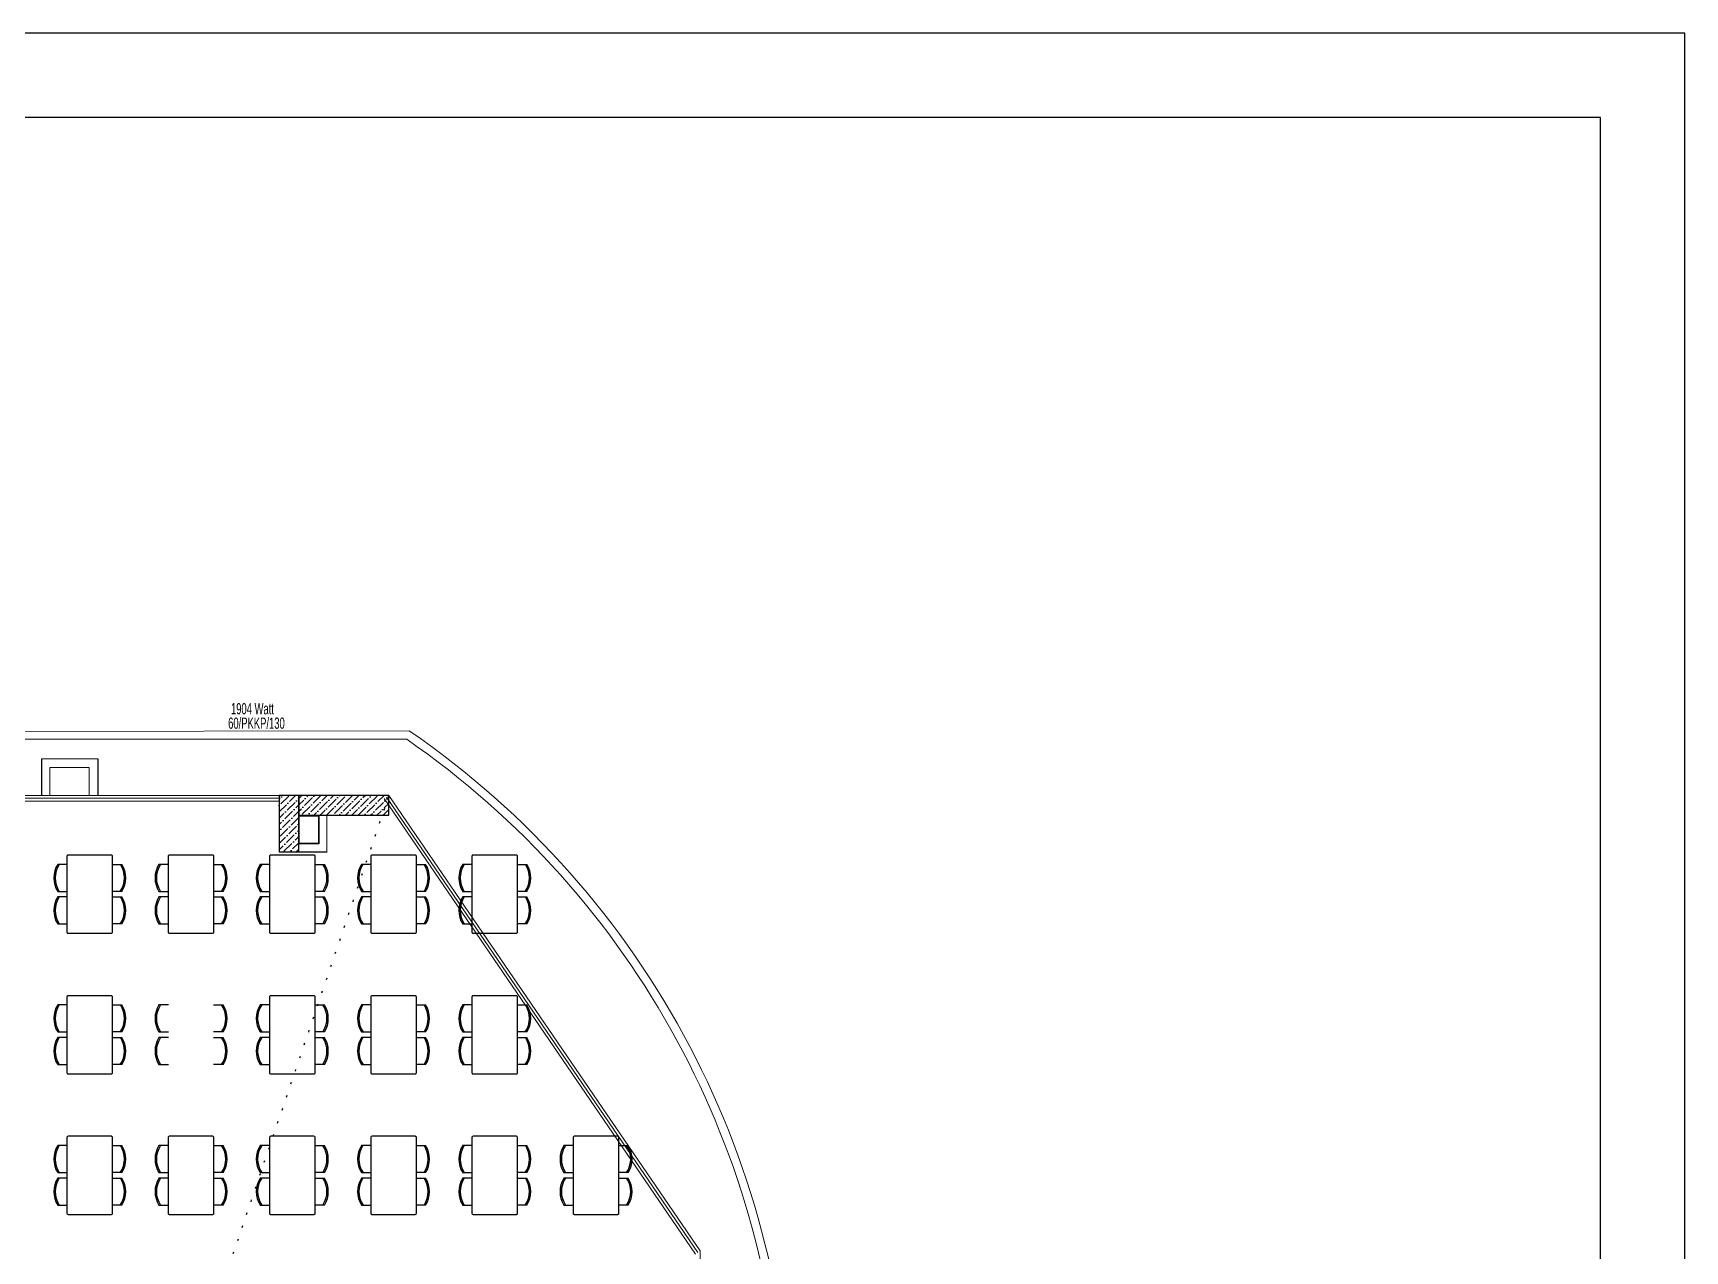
# Model space of a CAD drawing. Extents: x -29316 to 80307, y 54266 to 73016.
# Drawn here: x 23222 to 26158, y 56901 to 59066 of the extents above; entities that cross this region are included whole.
import ezdxf

# ---------------------------------------------------------------- set-up
doc = ezdxf.new("R2010")
doc.units = 0
doc.linetypes.add('ACAD_ISO07W100', pattern=[3.5, 0.5, -3])
for name, color, linetype, lineweight in [('_BOP-Y-ISITMA CAP', 7, 'Continuous', 30), ('_BOP_DELIK', 3, 'Continuous', 30), ('duvar', 12, 'Continuous', 18), ('kolon', 5, 'Continuous', 25), ('PENCERE', 3, 'Continuous', 9)]:
    doc.layers.add(name, color=color, linetype=linetype, lineweight=lineweight)
for name, color, linetype in [('bosluk', 214, 'Continuous'), ('kolon tarama', 252, 'Continuous'), ('TEFRIS', 250, 'Continuous')]:
    doc.layers.add(name, color=color, linetype=linetype)
doc.styles.add('ARIAL', font='arial.ttf')
pattern_1 = [(45, (93054.151, -11185.91), (4.20949506, 15.4348152), [19.84375, -3.96875, 0, -3.96875])]

msp = doc.modelspace()

# ---------------------------------------------------------------- hatches: boundary and pattern name
at = {"layer": 'kolon tarama'}
h = msp.add_hatch(dxfattribs=at)
h.set_pattern_fill('ANSI36', color=256, scale=2.5, style=0)
h.set_pattern_definition(pattern_1)
h.paths.add_polyline_path([(23694, 57675.6), (23694, 57710.6), (23659, 57710.6), (23659, 57610.6), (23694, 57610.6)])
h = msp.add_hatch(dxfattribs=at)
h.set_pattern_fill('ANSI36', color=256, scale=2.5, style=0)
h.set_pattern_definition(pattern_1)
h.paths.add_polyline_path([(23854, 57710.6), (23694, 57710.6), (23694, 57675.6), (23744, 57675.6), (23854, 57675.6)])

# ---------------------------------------------------------------- linework, layer by layer
at = {"layer": '_BOP_DELIK'}
msp.add_lwpolyline([(23694.6, 57674.6), (23729.6, 57674.6), (23729.6, 57624.6), (23694.6, 57624.6)], close=True, dxfattribs=at)
at = {"layer": 'bosluk', "color": 1}
msp.add_lwpolyline([(19358.4, 59066.3), (19358.4, 54266.3), (26158.4, 54266.3), (26158.4, 59066.3)], close=True, dxfattribs=at)
msp.add_lwpolyline([(19508.4, 58916.3), (19508.4, 54416.3), (26008.4, 54416.3), (26008.4, 58916.3), (19508.4, 58916.3)], dxfattribs=at)
at = {"layer": 'duvar', "color": 253, "ltscale": 5, "true_color": 0x9898cc}
for p, q in [((22139, 57822.6), (23890.4, 57825.6)), ((22556.5, 57810.6), (23236.5, 57810.6)), ((23236.5, 57810.6), (23336.5, 57810.6)), ((23336.5, 57810.6), (23885.8, 57810.6))]:
    msp.add_line(p, q, dxfattribs=at)
at = {"layer": 'duvar', "ltscale": 5}
for p, q in [((23336.5, 57775.6), (23236.5, 57775.6)), ((23251.5, 57760.6), (23251.5, 57710.6)), ((23321.5, 57760.6), (23251.5, 57760.6)), ((23321.5, 57710.6), (23321.5, 57760.6)), ((23251.5, 57710.6), (23321.5, 57710.6))]:
    msp.add_line(p, q, dxfattribs=at)
at = {"layer": 'duvar'}
for p, q in [((23694, 57675.6), (23694, 57625.6)), ((23729, 57625.6), (23729, 57675.6)), ((23744, 57610.6), (23744, 57675.6)), ((23694, 57625.6), (23729, 57625.6)), ((23694, 57610.6), (23744, 57610.6)), ((23694.6, 57610.1), (23744.6, 57610.1))]:
    msp.add_line(p, q, dxfattribs=at)
for points in [[(23729, 57625.6), (23694, 57625.6), (23694, 57675.6), (23729, 57675.6)], [(23744, 57610.6), (23694, 57610.6), (23694, 57675.6), (23744, 57675.6)]]:
    msp.add_lwpolyline(points, close=True, dxfattribs=at)
at = {"layer": 'duvar', "color": 253, "ltscale": 5, "true_color": 0x9898cc}
for radius, start, end in [(1550.5, 1.6493, 55.3161), (1565.5, 304.5121, 55.4879)]:
    msp.add_arc((23003.5, 56535.6), radius, start, end, dxfattribs=at)
at = {"layer": 'kolon', "linetype": 'ACAD_ISO07W100', "lineweight": 25, "ltscale": 7}
msp.add_line((23854, 57710.6), (23548.1, 56810.6), dxfattribs=at)
at = {"layer": 'kolon'}
for points in [[(23659, 57610.6), (23694, 57610.6), (23694, 57710.6), (23659, 57710.6)], [(23854, 57710.6), (23694, 57710.6), (23694, 57675.6), (23854, 57675.6)]]:
    msp.add_lwpolyline(points, close=True, dxfattribs=at)
at = {"layer": 'PENCERE'}
for p, q in [((22692.3, 57710.6), (23659, 57710.6)), ((23659, 57710.6), (22919, 57710.6)), ((23659, 57705.6), (22919, 57705.6)), ((23659, 57700.6), (22919, 57700.6)), ((24399, 56895), (23845.7, 57705)), ((24403.2, 56897.8), (23849.8, 57707.8)), ((24407.3, 56900.6), (23854, 57710.6)), ((24407.3, 56900.6), (24407.3, 56170.6))]:
    msp.add_line(p, q, dxfattribs=at)
at = {"layer": 'TEFRIS', "color": 244, "true_color": 0x991b1e}
for p, q in [((23236.5, 57775.6), (23236.5, 57710.6)), ((23336.5, 57775.6), (23336.5, 57710.6))]:
    msp.add_line(p, q, dxfattribs=at)
at = {"layer": 'TEFRIS'}
msp.add_line((23694.6, 57610.1), (23744.6, 57610.1), dxfattribs=at)
msp.add_line((23694.6, 57610.1), (23744.6, 57610.1), dxfattribs=at)
for points in [[(23362.4, 57603.1), (23362.4, 57467.1, -0.414214), (23360.4, 57465.1), (23284.4, 57465.1, -0.414214), (23282.4, 57467.1), (23282.4, 57603.1, -0.414214), (23284.4, 57605.1), (23360.4, 57605.1, -0.414214)], [(23542.4, 57603.1), (23542.4, 57467.1, -0.414214), (23540.4, 57465.1), (23464.4, 57465.1, -0.414214), (23462.4, 57467.1), (23462.4, 57603.1, -0.414214), (23464.4, 57605.1), (23540.4, 57605.1, -0.414214)], [(23722.4, 57603.1), (23722.4, 57467.1, -0.414214), (23720.4, 57465.1), (23644.4, 57465.1, -0.414214), (23642.4, 57467.1), (23642.4, 57603.1, -0.414214), (23644.4, 57605.1), (23720.4, 57605.1, -0.414214)], [(23902.4, 57603.1), (23902.4, 57467.1, -0.414214), (23900.4, 57465.1), (23824.4, 57465.1, -0.414214), (23822.4, 57467.1), (23822.4, 57603.1, -0.414214), (23824.4, 57605.1), (23900.4, 57605.1, -0.414214)], [(24082.4, 57603.1), (24082.4, 57467.1, -0.414214), (24080.4, 57465.1), (24004.4, 57465.1, -0.414214), (24002.4, 57467.1), (24002.4, 57603.1, -0.414214), (24004.4, 57605.1), (24080.4, 57605.1, -0.414214)], [(23362.4, 57353.1), (23362.4, 57217.1, -0.414214), (23360.4, 57215.1), (23284.4, 57215.1, -0.414214), (23282.4, 57217.1), (23282.4, 57353.1, -0.414214), (23284.4, 57355.1), (23360.4, 57355.1, -0.414214)], [(23722.4, 57353.1), (23722.4, 57217.1, -0.414214), (23720.4, 57215.1), (23644.4, 57215.1, -0.414214), (23642.4, 57217.1), (23642.4, 57353.1, -0.414214), (23644.4, 57355.1), (23720.4, 57355.1, -0.414214)], [(23902.4, 57353.1), (23902.4, 57217.1, -0.414214), (23900.4, 57215.1), (23824.4, 57215.1, -0.414214), (23822.4, 57217.1), (23822.4, 57353.1, -0.414214), (23824.4, 57355.1), (23900.4, 57355.1, -0.414214)], [(24082.4, 57353.1), (24082.4, 57217.1, -0.414214), (24080.4, 57215.1), (24004.4, 57215.1, -0.414214), (24002.4, 57217.1), (24002.4, 57353.1, -0.414214), (24004.4, 57355.1), (24080.4, 57355.1, -0.414214)], [(23362.4, 57103.1), (23362.4, 56967.1, -0.414214), (23360.4, 56965.1), (23284.4, 56965.1, -0.414214), (23282.4, 56967.1), (23282.4, 57103.1, -0.414214), (23284.4, 57105.1), (23360.4, 57105.1, -0.414214)], [(23542.4, 57103.1), (23542.4, 56967.1, -0.414214), (23540.4, 56965.1), (23464.4, 56965.1, -0.414214), (23462.4, 56967.1), (23462.4, 57103.1, -0.414214), (23464.4, 57105.1), (23540.4, 57105.1, -0.414214)], [(23722.4, 57103.1), (23722.4, 56967.1, -0.414214), (23720.4, 56965.1), (23644.4, 56965.1, -0.414214), (23642.4, 56967.1), (23642.4, 57103.1, -0.414214), (23644.4, 57105.1), (23720.4, 57105.1, -0.414214)], [(23902.4, 57103.1), (23902.4, 56967.1, -0.414214), (23900.4, 56965.1), (23824.4, 56965.1, -0.414214), (23822.4, 56967.1), (23822.4, 57103.1, -0.414214), (23824.4, 57105.1), (23900.4, 57105.1, -0.414214)], [(24082.4, 57103.1), (24082.4, 56967.1, -0.414214), (24080.4, 56965.1), (24004.4, 56965.1, -0.414214), (24002.4, 56967.1), (24002.4, 57103.1, -0.414214), (24004.4, 57105.1), (24080.4, 57105.1, -0.414214)], [(24262.4, 57103.1), (24262.4, 56967.1, -0.414214), (24260.4, 56965.1), (24184.4, 56965.1, -0.414214), (24182.4, 56967.1), (24182.4, 57103.1, -0.414214), (24184.4, 57105.1), (24260.4, 57105.1, -0.414214)]]:
    msp.add_lwpolyline(points, format="xyb", close=True, dxfattribs=at)
for points in [[(23282.4, 57588.1), (23265.3, 57588.1)], [(23362.4, 57588.1), (23379.6, 57588.1)], [(23462.4, 57588.1), (23445.3, 57588.1)], [(23542.4, 57588.1), (23559.6, 57588.1)], [(23642.4, 57588.1), (23625.3, 57588.1)], [(23722.4, 57588.1), (23739.6, 57588.1)], [(23822.4, 57588.1), (23805.3, 57588.1)], [(23902.4, 57588.1), (23919.6, 57588.1)], [(24002.4, 57588.1), (23985.3, 57588.1)], [(24082.4, 57588.1), (24099.6, 57588.1)], [(23265.3, 57540.1), (23282.4, 57540.1)], [(23379.6, 57540.1), (23362.4, 57540.1)], [(23445.3, 57540.1), (23462.4, 57540.1)], [(23559.6, 57540.1), (23542.4, 57540.1)], [(23625.3, 57540.1), (23642.4, 57540.1)], [(23739.6, 57540.1), (23722.4, 57540.1)], [(23805.3, 57540.1), (23822.4, 57540.1)], [(23919.6, 57540.1), (23902.4, 57540.1)], [(23985.3, 57540.1), (24002.4, 57540.1)], [(24099.6, 57540.1), (24082.4, 57540.1)], [(23282.4, 57530.1), (23265.3, 57530.1)], [(23362.4, 57530.1), (23379.6, 57530.1)], [(23462.4, 57530.1), (23445.3, 57530.1)], [(23542.4, 57530.1), (23559.6, 57530.1)], [(23642.4, 57530.1), (23625.3, 57530.1)], [(23722.4, 57530.1), (23739.6, 57530.1)], [(23822.4, 57530.1), (23805.3, 57530.1)], [(23902.4, 57530.1), (23919.6, 57530.1)], [(24002.4, 57530.1), (23985.3, 57530.1)], [(24082.4, 57530.1), (24099.6, 57530.1)], [(23265.3, 57482.1), (23282.4, 57482.1)], [(23379.6, 57482.1), (23362.4, 57482.1)], [(23445.3, 57482.1), (23462.4, 57482.1)], [(23559.6, 57482.1), (23542.4, 57482.1)], [(23625.3, 57482.1), (23642.4, 57482.1)], [(23739.6, 57482.1), (23722.4, 57482.1)], [(23805.3, 57482.1), (23822.4, 57482.1)], [(23919.6, 57482.1), (23902.4, 57482.1)], [(23985.3, 57482.1), (24002.4, 57482.1)], [(24099.6, 57482.1), (24082.4, 57482.1)], [(23282.4, 57338.1), (23265.3, 57338.1)], [(23362.4, 57338.1), (23379.6, 57338.1)], [(23462.4, 57338.1), (23445.3, 57338.1)], [(23542.4, 57338.1), (23559.6, 57338.1)], [(23642.4, 57338.1), (23625.3, 57338.1)], [(23722.4, 57338.1), (23739.6, 57338.1)], [(23822.4, 57338.1), (23805.3, 57338.1)], [(23902.4, 57338.1), (23919.6, 57338.1)], [(24002.4, 57338.1), (23985.3, 57338.1)], [(24082.4, 57338.1), (24099.6, 57338.1)], [(23265.3, 57290.1), (23282.4, 57290.1)], [(23282.4, 57280.1), (23265.3, 57280.1)], [(23379.6, 57290.1), (23362.4, 57290.1)], [(23362.4, 57280.1), (23379.6, 57280.1)], [(23445.3, 57290.1), (23462.4, 57290.1)], [(23462.4, 57280.1), (23445.3, 57280.1)], [(23559.6, 57290.1), (23542.4, 57290.1)], [(23542.4, 57280.1), (23559.6, 57280.1)], [(23625.3, 57290.1), (23642.4, 57290.1)], [(23642.4, 57280.1), (23625.3, 57280.1)], [(23739.6, 57290.1), (23722.4, 57290.1)], [(23722.4, 57280.1), (23739.6, 57280.1)], [(23805.3, 57290.1), (23822.4, 57290.1)], [(23822.4, 57280.1), (23805.3, 57280.1)], [(23919.6, 57290.1), (23902.4, 57290.1)], [(23902.4, 57280.1), (23919.6, 57280.1)], [(23985.3, 57290.1), (24002.4, 57290.1)], [(24002.4, 57280.1), (23985.3, 57280.1)], [(24099.6, 57290.1), (24082.4, 57290.1)], [(24082.4, 57280.1), (24099.6, 57280.1)], [(23265.3, 57232.1), (23282.4, 57232.1)], [(23379.6, 57232.1), (23362.4, 57232.1)], [(23445.3, 57232.1), (23462.4, 57232.1)], [(23559.6, 57232.1), (23542.4, 57232.1)], [(23625.3, 57232.1), (23642.4, 57232.1)], [(23739.6, 57232.1), (23722.4, 57232.1)], [(23805.3, 57232.1), (23822.4, 57232.1)], [(23919.6, 57232.1), (23902.4, 57232.1)], [(23985.3, 57232.1), (24002.4, 57232.1)], [(24099.6, 57232.1), (24082.4, 57232.1)], [(23282.4, 57088.1), (23265.3, 57088.1)], [(23362.4, 57088.1), (23379.6, 57088.1)], [(23462.4, 57088.1), (23445.3, 57088.1)], [(23542.4, 57088.1), (23559.6, 57088.1)], [(23642.4, 57088.1), (23625.3, 57088.1)], [(23722.4, 57088.1), (23739.6, 57088.1)], [(23822.4, 57088.1), (23805.3, 57088.1)], [(23902.4, 57088.1), (23919.6, 57088.1)], [(24002.4, 57088.1), (23985.3, 57088.1)], [(24082.4, 57088.1), (24099.6, 57088.1)], [(24182.4, 57088.1), (24165.3, 57088.1)], [(24262.4, 57088.1), (24279.6, 57088.1)], [(23265.3, 57040.1), (23282.4, 57040.1)], [(23379.6, 57040.1), (23362.4, 57040.1)], [(23445.3, 57040.1), (23462.4, 57040.1)], [(23559.6, 57040.1), (23542.4, 57040.1)], [(23625.3, 57040.1), (23642.4, 57040.1)], [(23739.6, 57040.1), (23722.4, 57040.1)], [(23805.3, 57040.1), (23822.4, 57040.1)], [(23919.6, 57040.1), (23902.4, 57040.1)], [(23985.3, 57040.1), (24002.4, 57040.1)], [(24099.6, 57040.1), (24082.4, 57040.1)], [(24165.3, 57040.1), (24182.4, 57040.1)], [(24279.6, 57040.1), (24262.4, 57040.1)], [(23282.4, 57030.1), (23265.3, 57030.1)], [(23362.4, 57030.1), (23379.6, 57030.1)], [(23462.4, 57030.1), (23445.3, 57030.1)], [(23542.4, 57030.1), (23559.6, 57030.1)], [(23642.4, 57030.1), (23625.3, 57030.1)], [(23722.4, 57030.1), (23739.6, 57030.1)], [(23822.4, 57030.1), (23805.3, 57030.1)], [(23902.4, 57030.1), (23919.6, 57030.1)], [(24002.4, 57030.1), (23985.3, 57030.1)], [(24082.4, 57030.1), (24099.6, 57030.1)], [(24182.4, 57030.1), (24165.3, 57030.1)], [(24262.4, 57030.1), (24279.6, 57030.1)], [(23265.3, 56982.1), (23282.4, 56982.1)], [(23379.6, 56982.1), (23362.4, 56982.1)], [(23445.3, 56982.1), (23462.4, 56982.1)], [(23559.6, 56982.1), (23542.4, 56982.1)], [(23625.3, 56982.1), (23642.4, 56982.1)], [(23739.6, 56982.1), (23722.4, 56982.1)], [(23805.3, 56982.1), (23822.4, 56982.1)], [(23919.6, 56982.1), (23902.4, 56982.1)], [(23985.3, 56982.1), (24002.4, 56982.1)], [(24099.6, 56982.1), (24082.4, 56982.1)], [(24165.3, 56982.1), (24182.4, 56982.1)], [(24279.6, 56982.1), (24262.4, 56982.1)]]:
    msp.add_lwpolyline(points, dxfattribs=at)
for centre, radius, start, end in [((23303.2, 57564.1), 44.8, 147.6229, 212.3771), ((23303.5, 57564.2), 42.7, 145.9639, 214.3213), ((23341.4, 57564.2), 42.7, 325.6787, 34.0361), ((23341.7, 57564.1), 44.8, 327.6229, 32.3771), ((23483.2, 57564.1), 44.8, 147.6229, 212.3771), ((23483.5, 57564.2), 42.7, 145.9639, 214.3213), ((23521.4, 57564.2), 42.7, 325.6787, 34.0361), ((23521.7, 57564.1), 44.8, 327.6229, 32.3771), ((23663.2, 57564.1), 44.8, 147.6229, 212.3771), ((23663.5, 57564.2), 42.7, 145.9639, 214.3213), ((23701.4, 57564.2), 42.7, 325.6787, 34.0361), ((23701.7, 57564.1), 44.8, 327.6229, 32.3771), ((23843.2, 57564.1), 44.8, 147.6229, 212.3771), ((23843.5, 57564.2), 42.7, 145.9639, 214.3213), ((23881.4, 57564.2), 42.7, 325.6787, 34.0361), ((23881.7, 57564.1), 44.8, 327.6229, 32.3771), ((24023.2, 57564.1), 44.8, 147.6229, 212.3771), ((24023.5, 57564.2), 42.7, 145.9639, 214.3213), ((24061.4, 57564.2), 42.7, 325.6787, 34.0361), ((24061.7, 57564.1), 44.8, 327.6229, 32.3771), ((23303.2, 57506.1), 44.8, 147.6229, 212.3771), ((23303.5, 57506.2), 42.7, 145.9639, 214.3213), ((23341.4, 57506.2), 42.7, 325.6787, 34.0361), ((23341.7, 57506.1), 44.8, 327.6229, 32.3771), ((23483.2, 57506.1), 44.8, 147.6229, 212.3771), ((23483.5, 57506.2), 42.7, 145.9639, 214.3213), ((23521.4, 57506.2), 42.7, 325.6787, 34.0361), ((23521.7, 57506.1), 44.8, 327.6229, 32.3771), ((23663.2, 57506.1), 44.8, 147.6229, 212.3771), ((23663.5, 57506.2), 42.7, 145.9639, 214.3213), ((23701.4, 57506.2), 42.7, 325.6787, 34.0361), ((23701.7, 57506.1), 44.8, 327.6229, 32.3771), ((23843.2, 57506.1), 44.8, 147.6229, 212.3771), ((23843.5, 57506.2), 42.7, 145.9639, 214.3213), ((23881.4, 57506.2), 42.7, 325.6787, 34.0361), ((23881.7, 57506.1), 44.8, 327.6229, 32.3771), ((24023.2, 57506.1), 44.8, 147.6229, 212.3771), ((24023.5, 57506.2), 42.7, 145.9639, 214.3213), ((24061.4, 57506.2), 42.7, 325.6787, 34.0361), ((24061.7, 57506.1), 44.8, 327.6229, 32.3771), ((23303.2, 57314.1), 44.8, 147.6229, 212.3771), ((23303.5, 57314.2), 42.7, 145.9639, 214.3213), ((23341.4, 57314.2), 42.7, 325.6787, 34.0361), ((23341.7, 57314.1), 44.8, 327.6229, 32.3771), ((23483.2, 57314.1), 44.8, 147.6229, 212.3771), ((23483.5, 57314.2), 42.7, 145.9639, 214.3213), ((23521.4, 57314.2), 42.7, 325.6787, 34.0361), ((23521.7, 57314.1), 44.8, 327.6229, 32.3771), ((23663.2, 57314.1), 44.8, 147.6229, 212.3771), ((23663.5, 57314.2), 42.7, 145.9639, 214.3213), ((23701.4, 57314.2), 42.7, 325.6787, 34.0361), ((23701.7, 57314.1), 44.8, 327.6229, 32.3771), ((23843.2, 57314.1), 44.8, 147.6229, 212.3771), ((23843.5, 57314.2), 42.7, 145.9639, 214.3213), ((23881.4, 57314.2), 42.7, 325.6787, 34.0361), ((23881.7, 57314.1), 44.8, 327.6229, 32.3771), ((24023.2, 57314.1), 44.8, 147.6229, 212.3771), ((24023.5, 57314.2), 42.7, 145.9639, 214.3213), ((24061.4, 57314.2), 42.7, 325.6787, 34.0361), ((24061.7, 57314.1), 44.8, 327.6229, 32.3771), ((23303.2, 57256.1), 44.8, 147.6229, 212.3771), ((23303.5, 57256.2), 42.7, 145.9639, 214.3213), ((23341.4, 57256.2), 42.7, 325.6787, 34.0361), ((23341.7, 57256.1), 44.8, 327.6229, 32.3771), ((23483.2, 57256.1), 44.8, 147.6229, 212.3771), ((23483.5, 57256.2), 42.7, 145.9639, 214.3213), ((23521.4, 57256.2), 42.7, 325.6787, 34.0361), ((23521.7, 57256.1), 44.8, 327.6229, 32.3771), ((23663.2, 57256.1), 44.8, 147.6229, 212.3771), ((23663.5, 57256.2), 42.7, 145.9639, 214.3213), ((23701.4, 57256.2), 42.7, 325.6787, 34.0361), ((23701.7, 57256.1), 44.8, 327.6229, 32.3771), ((23843.2, 57256.1), 44.8, 147.6229, 212.3771), ((23843.5, 57256.2), 42.7, 145.9639, 214.3213), ((23881.4, 57256.2), 42.7, 325.6787, 34.0361), ((23881.7, 57256.1), 44.8, 327.6229, 32.3771), ((24023.2, 57256.1), 44.8, 147.6229, 212.3771), ((24023.5, 57256.2), 42.7, 145.9639, 214.3213), ((24061.4, 57256.2), 42.7, 325.6787, 34.0361), ((24061.7, 57256.1), 44.8, 327.6229, 32.3771), ((23303.2, 57064.1), 44.8, 147.6229, 212.3771), ((23303.5, 57064.2), 42.7, 145.9639, 214.3213), ((23341.4, 57064.2), 42.7, 325.6787, 34.0361), ((23341.7, 57064.1), 44.8, 327.6229, 32.3771), ((23483.2, 57064.1), 44.8, 147.6229, 212.3771), ((23483.5, 57064.2), 42.7, 145.9639, 214.3213), ((23521.4, 57064.2), 42.7, 325.6787, 34.0361), ((23521.7, 57064.1), 44.8, 327.6229, 32.3771), ((23663.2, 57064.1), 44.8, 147.6229, 212.3771), ((23663.5, 57064.2), 42.7, 145.9639, 214.3213), ((23701.4, 57064.2), 42.7, 325.6787, 34.0361), ((23701.7, 57064.1), 44.8, 327.6229, 32.3771), ((23843.2, 57064.1), 44.8, 147.6229, 212.3771), ((23843.5, 57064.2), 42.7, 145.9639, 214.3213), ((23881.4, 57064.2), 42.7, 325.6787, 34.0361), ((23881.7, 57064.1), 44.8, 327.6229, 32.3771), ((24023.2, 57064.1), 44.8, 147.6229, 212.3771), ((24023.5, 57064.2), 42.7, 145.9639, 214.3213), ((24061.4, 57064.2), 42.7, 325.6787, 34.0361), ((24061.7, 57064.1), 44.8, 327.6229, 32.3771), ((24203.2, 57064.1), 44.8, 147.6229, 212.3771), ((24203.5, 57064.2), 42.7, 145.9639, 214.3213), ((24241.4, 57064.2), 42.7, 325.6787, 34.0361), ((24241.7, 57064.1), 44.8, 327.6229, 32.3771), ((23303.2, 57006.1), 44.8, 147.6229, 212.3771), ((23303.5, 57006.2), 42.7, 145.9639, 214.3213), ((23341.4, 57006.2), 42.7, 325.6787, 34.0361), ((23341.7, 57006.1), 44.8, 327.6229, 32.3771), ((23483.2, 57006.1), 44.8, 147.6229, 212.3771), ((23483.5, 57006.2), 42.7, 145.9639, 214.3213), ((23521.4, 57006.2), 42.7, 325.6787, 34.0361), ((23521.7, 57006.1), 44.8, 327.6229, 32.3771), ((23663.2, 57006.1), 44.8, 147.6229, 212.3771), ((23663.5, 57006.2), 42.7, 145.9639, 214.3213), ((23701.4, 57006.2), 42.7, 325.6787, 34.0361), ((23701.7, 57006.1), 44.8, 327.6229, 32.3771), ((23843.2, 57006.1), 44.8, 147.6229, 212.3771), ((23843.5, 57006.2), 42.7, 145.9639, 214.3213), ((23881.4, 57006.2), 42.7, 325.6787, 34.0361), ((23881.7, 57006.1), 44.8, 327.6229, 32.3771), ((24023.2, 57006.1), 44.8, 147.6229, 212.3771), ((24023.5, 57006.2), 42.7, 145.9639, 214.3213), ((24061.4, 57006.2), 42.7, 325.6787, 34.0361), ((24061.7, 57006.1), 44.8, 327.6229, 32.3771), ((24203.2, 57006.1), 44.8, 147.6229, 212.3771), ((24203.5, 57006.2), 42.7, 145.9639, 214.3213), ((24241.4, 57006.2), 42.7, 325.6787, 34.0361), ((24241.7, 57006.1), 44.8, 327.6229, 32.3771)]:
    msp.add_arc(centre, radius, start, end, dxfattribs=at)

# ---------------------------------------------------------------- texts
at = {"layer": '_BOP-Y-ISITMA CAP', "style": 'ARIAL', "width": 0.6}
for s, p in [('1904 Watt', (23573.4, 57854.8)), ('60/PKKP/130', (23568.4, 57829.2))]:
    msp.add_text(s, height=20, rotation=0.0004, dxfattribs=at).set_placement(p)

doc.saveas('drawing.dxf')
